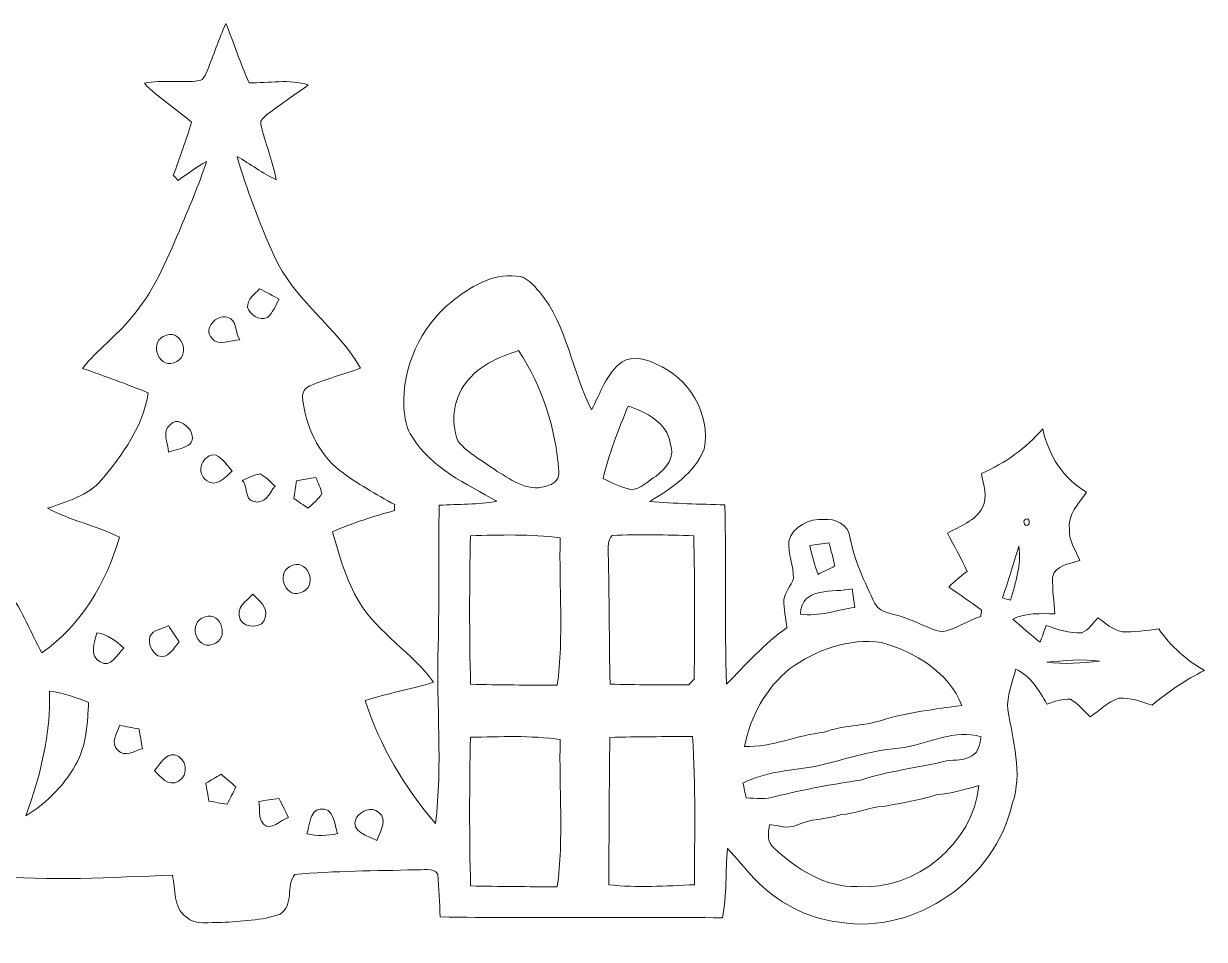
# Model space of a CAD drawing. Header units: centimetres. Extents: x -16.1 to 16, y -6.3 to 6.2.
# Drawn here: x -0.08 to 16.04, y -6.32 to 6.18 of the extents above; entities that cross this region are included whole.
import ezdxf

# ---------------------------------------------------------------- set-up
doc = ezdxf.new("R2010")
doc.units = ezdxf.units.CM
doc.header["$MEASUREMENT"] = 0
doc.layers.add('Layer 1', color=7, linetype='Continuous')

msp = doc.modelspace()

# ---------------------------------------------------------------- linework, layer by layer
at = {"layer": 'Layer 1', "color": 253, "lineweight": 9}
for points, knots in [([(2.68399, 6.1762), (2.79477, 5.90915), (2.88014, 5.63187), (3.00185, 5.36905), (3.00185, 5.36905), (3.26925, 5.3627), (3.54795, 5.42408), (3.80865, 5.33906), (3.80865, 5.33906), (3.62097, 5.19971), (3.42306, 5.07412), (3.23927, 4.93019), (3.23927, 4.93019), (3.20716, 4.89527), (3.14648, 4.86069), (3.16024, 4.80566), (3.16024, 4.80566), (3.2181, 4.54849), (3.32111, 4.3026), (3.37156, 4.04295), (3.37156, 4.04295), (3.18247, 4.13185), (3.01596, 4.26027), (2.83533, 4.36398), (2.83533, 4.36398), (2.96763, 3.90184), (3.14507, 3.45346), (3.33734, 3.01355), (3.33734, 3.01355), (3.60757, 2.40995), (4.19459, 2.0353), (4.52338, 1.47297), (4.52338, 1.47297), (4.29337, 1.38936), (4.05489, 1.32939), (3.83052, 1.23096), (3.83052, 1.23096), (3.7642, 1.20803), (3.72222, 1.13924), (3.73068, 1.0701), (3.73068, 1.0701), (3.77408, 0.69086), (3.93671, 0.31268), (4.24257, 0.07209), (4.24257, 0.07209), (4.47716, -0.10254), (4.73187, -0.24894), (4.98798, -0.3897), (4.98798, -0.3897), (4.98728, -0.41016), (4.98622, -0.45143), (4.98552, -0.4719), (4.98552, -0.4719), (4.6973, -0.55092), (4.40943, -0.637), (4.13744, -0.76153), (4.13744, -0.76153), (4.2341, -1.08785), (4.32406, -1.42334), (4.50115, -1.71755), (4.50115, -1.71755), (4.76538, -2.14759), (5.22717, -2.40688), (5.51856, -2.81328), (5.51856, -2.81328), (5.21165, -2.9103), (4.89273, -2.96286), (4.58652, -3.06375), (4.58652, -3.06375), (4.78267, -3.68429), (5.12133, -4.25297), (5.54537, -4.74439), (5.54537, -4.74439), (5.6445, -3.9397), (5.55419, -3.12972), (5.58277, -2.32257), (5.58277, -2.32257), (5.59758, -1.68157), (5.58065, -1.04022), (5.59688, -0.39922), (5.59688, -0.39922), (5.85864, -0.38158), (6.12463, -0.39182), (6.38393, -0.34348), (6.38393, -0.34348), (5.96271, -0.10642), (5.49316, 0.1049), (5.22964, 0.53105), (5.22964, 0.53105), (5.1418, 0.64782), (5.12486, 0.79705), (5.11428, 0.93816), (5.11428, 0.93816), (5.08888, 1.4839), (5.33512, 2.03247), (5.75986, 2.37573), (5.75986, 2.37573), (6.01316, 2.57505), (6.30667, 2.77049), (6.64922, 2.72709), (6.64922, 2.72709), (6.78927, 2.73168), (6.87993, 2.60433), (6.96672, 2.51296), (6.96672, 2.51296), (7.34454, 2.04694), (7.41086, 1.4257), (7.67474, 0.90253), (7.67474, 0.90253), (7.79821, 1.13042), (7.87335, 1.401), (8.09278, 1.55905), (8.09278, 1.55905), (8.23777, 1.64795), (8.41557, 1.60103), (8.55633, 1.52906), (8.55633, 1.52906), (8.99942, 1.34808), (9.30916, 0.85032), (9.2125, 0.36948), (9.2125, 0.36948), (9.08091, 0.0354), (8.76341, -0.16568), (8.47202, -0.34666), (8.47202, -0.34666), (8.81139, -0.37665), (9.15288, -0.38229), (9.49402, -0.39287), (9.49402, -0.39287), (9.51942, -1.2092), (9.48943, -2.02623), (9.51765, -2.84256), (9.51765, -2.84256), (9.77941, -2.57092), (10.03553, -2.29152), (10.34174, -2.06786), (10.34174, -2.06786), (10.32869, -1.94086), (10.298, -1.81563), (10.30152, -1.68757), (10.30152, -1.68757), (10.31458, -1.57997), (10.39924, -1.49954), (10.43064, -1.39794), (10.43064, -1.39794), (10.43664, -1.22543), (10.35197, -1.05998), (10.36926, -0.88747), (10.36926, -0.88747), (10.42253, -0.68568), (10.64972, -0.57738), (10.84727, -0.59255), (10.84727, -0.59255), (11.00214, -0.57596), (11.17923, -0.66134), (11.20358, -0.82855), (11.20358, -0.82855), (11.25896, -1.15205), (11.40572, -1.44486), (11.5426, -1.73943), (11.5426, -1.73943), (11.62867, -1.88865), (11.83646, -1.87489), (11.9744, -1.94474), (11.9744, -1.94474), (12.14373, -1.99202), (12.29401, -2.0975), (12.46793, -2.12783), (12.46793, -2.12783), (12.65102, -2.08515), (12.81013, -1.97297), (12.98934, -1.91546), (12.98934, -1.91546), (12.99216, -1.89394), (12.9978, -1.85126), (13.00098, -1.82974), (13.00098, -1.82974), (12.85246, -1.72285), (12.70359, -1.61772), (12.5533, -1.51471), (12.5533, -1.51471), (12.63056, -1.43745), (12.71452, -1.3676), (12.80131, -1.30128), (12.80131, -1.30128), (12.71982, -1.12312), (12.62774, -0.95167), (12.53355, -0.78058), (12.53355, -0.78058), (12.70253, -0.68215), (12.91631, -0.61371), (13.01192, -0.42956), (13.01192, -0.42956), (13.08776, -0.28175), (13.02356, -0.11735), (12.99886, 0.03434), (12.99886, 0.03434), (13.31848, 0.1758), (13.6067, 0.3783), (13.83565, 0.64429), (13.83565, 0.64429), (13.91256, 0.28764), (14.11223, -0.03198), (14.43255, -0.22036), (14.43255, -0.22036), (14.3246, -0.37594), (14.16938, -0.52552), (14.19866, -0.73542), (14.19866, -0.73542), (14.19548, -0.88747), (14.28474, -1.01764), (14.34365, -1.15205), (14.34365, -1.15205), (14.21912, -1.19721), (13.99511, -1.21097), (13.96935, -1.38277), (13.96935, -1.38277), (13.96759, -1.54893), (13.98735, -1.71473), (14.00181, -1.88089), (14.00181, -1.88089), (13.80743, -1.87701), (13.6074, -1.86396), (13.42749, -1.95109), (13.42749, -1.95109), (13.54814, -2.0601), (13.67161, -2.16699), (13.79861, -2.2693), (13.79861, -2.2693), (13.82648, -2.19275), (13.85364, -2.11619), (13.88116, -2.03964), (13.88116, -2.03964), (14.0385, -2.0922), (14.20007, -2.15112), (14.36905, -2.14089), (14.36905, -2.14089), (14.46395, -2.09997), (14.52004, -2.00577), (14.58848, -1.93275), (14.58848, -1.93275), (14.69043, -2.00754), (14.78886, -2.10173), (14.91797, -2.12501), (14.91797, -2.12501), (15.08448, -2.12925), (15.25276, -2.10914), (15.41821, -2.08515), (15.41821, -2.08515), (15.58084, -2.32045), (15.79427, -2.51095), (16.04192, -2.65418), (16.04192, -2.65418), (15.7844, -2.78083), (15.54839, -2.94452), (15.3272, -3.12655), (15.3272, -3.12655), (15.18044, -3.08069), (15.02769, -3.01578), (14.87211, -3.03341), (14.87211, -3.03341), (14.72324, -3.08033), (14.61176, -3.19887), (14.48476, -3.28495), (14.48476, -3.28495), (14.39798, -3.20169), (14.31966, -3.10609), (14.21348, -3.04717), (14.21348, -3.04717), (14.09988, -3.04047), (13.99546, -3.07575), (13.89139, -3.11279), (13.89139, -3.11279), (13.78732, -2.92582), (13.66985, -2.72897), (13.4677, -2.63654), (13.4677, -2.63654), (13.42255, -2.81857), (13.33823, -2.99778), (13.3594, -3.1904), (13.3594, -3.1904), (13.42502, -3.61197), (13.56825, -4.05083), (13.41867, -4.47381), (13.41867, -4.47381), (13.18442, -5.49968), (12.10986, -6.26098), (11.06211, -6.09059), (11.06211, -6.09059), (10.6162, -6.03908), (10.20345, -5.81789), (9.89724, -5.49333), (9.89724, -5.49333), (9.76918, -5.36104), (9.65876, -5.21464), (9.53176, -5.082), (9.53176, -5.082), (9.50319, -5.39667), (9.5233, -5.71735), (9.46403, -6.0292), (9.46403, -6.0292), (8.17957, -6.01827), (6.89475, -6.03696), (5.60993, -6.01862), (5.60993, -6.01862), (5.59829, -5.82353), (5.59688, -5.62774), (5.57465, -5.43442), (5.57465, -5.43442), (5.51715, -5.32682), (5.3577, -5.39138), (5.27268, -5.37374), (5.27268, -5.37374), (4.72234, -5.39173), (4.1706, -5.38574), (3.62238, -5.43971), (3.62238, -5.43971), (3.50209, -5.59141), (3.61427, -5.85775), (3.42624, -5.9777), (3.42624, -5.9777), (3.17189, -6.07083), (2.89248, -6.07436), (2.62473, -6.09411), (2.62473, -6.09411), (2.46492, -6.08), (2.26842, -6.14633), (2.1393, -6.01862), (2.1393, -6.01862), (1.95762, -5.88633), (2.00031, -5.64009), (1.95233, -5.44783), (1.95233, -5.44783), (1.11872, -5.47428), (0.28228, -5.53814), (-0.54992, -5.44747), (-0.54992, -5.44747), (-0.78487, -5.41043), (-0.95879, -5.60305), (-1.138, -5.71876), (-1.138, -5.71876), (-1.57368, -6.01474), (-2.11802, -6.07295), (-2.6306, -6.06095), (-2.6306, -6.06095), (-3.08569, -6.06448), (-3.52842, -5.89233), (-3.90202, -5.64044), (-3.90202, -5.64044), (-4.32112, -5.37903), (-4.70388, -5.02873), (-4.91943, -4.57682), (-4.91943, -4.57682), (-5.22528, -4.0346), (-5.2267, -3.38443), (-5.16849, -2.78153), (-5.16849, -2.78153), (-5.15649, -2.67076), (-5.20235, -2.56634), (-5.23305, -2.46297), (-5.23305, -2.46297), (-5.26338, -2.46297), (-5.32406, -2.46368), (-5.3544, -2.46368), (-5.3544, -2.46368), (-5.41402, -2.71274), (-5.43907, -2.96815), (-5.42707, -3.22427), (-5.42707, -3.22427), (-5.55619, -3.30117), (-5.72764, -3.35727), (-5.77597, -3.51566), (-5.77597, -3.51566), (-5.849, -3.73368), (-5.85182, -3.96792), (-5.89662, -4.19194), (-5.89662, -4.19194), (-6.18484, -4.09069), (-6.5288, -3.97004), (-6.81455, -4.1362), (-6.81455, -4.1362), (-6.99588, -4.23145), (-7.06925, -4.43712), (-7.12499, -4.62056), (-7.12499, -4.62056), (-7.40228, -4.57294), (-7.67744, -4.51085), (-7.95402, -4.4604), (-7.95402, -4.4604), (-7.95861, -5.00192), (-7.95261, -5.54378), (-7.96813, -6.08565), (-7.96813, -6.08565), (-9.38806, -6.11246), (-10.80835, -6.08247), (-12.22792, -6.10646), (-12.22792, -6.10646), (-12.25191, -5.78826), (-12.23251, -5.46864), (-12.25085, -5.15043), (-12.25085, -5.15043), (-12.55142, -5.49792), (-12.83964, -5.89162), (-13.28696, -6.0599), (-13.28696, -6.0599), (-14.01898, -6.32413), (-14.89351, -6.12904), (-15.43538, -5.56671), (-15.43538, -5.56671), (-15.9208, -5.09611), (-16.11201, -4.37609), (-16.01923, -3.7171), (-16.01923, -3.7171), (-15.92574, -3.14807), (-15.51617, -2.69898), (-15.08613, -2.34585), (-15.08613, -2.34585), (-15.17432, -2.1049), (-15.13375, -1.84949), (-15.14081, -1.59973), (-15.14081, -1.59973), (-15.1461, -1.43921), (-15.25582, -1.26988), (-15.15739, -1.12101), (-15.15739, -1.12101), (-15.06073, -0.93403), (-14.80708, -0.90123), (-14.62787, -0.97884), (-14.62787, -0.97884), (-14.51181, -1.16828), (-14.50934, -1.42193), (-14.34353, -1.58138), (-14.34353, -1.58138), (-14.22288, -1.6985), (-14.18231, -1.86643), (-14.13645, -2.022), (-14.13645, -2.022), (-13.77838, -2.0915), (-13.41326, -2.14583), (-13.076, -2.29117), (-13.076, -2.29117), (-12.74933, -2.45027), (-12.54507, -2.76107), (-12.28578, -3.00343), (-12.28578, -3.00343), (-12.2445, -2.8468), (-12.31859, -2.64218), (-12.21417, -2.50778), (-12.21417, -2.50778), (-11.71604, -2.36631), (-11.17382, -2.57057), (-10.67394, -2.42558), (-10.67394, -2.42558), (-10.9671, -2.1617), (-11.41865, -2.18675), (-11.70722, -1.90982), (-11.70722, -1.90982), (-11.90055, -1.77788), (-11.96017, -1.50624), (-11.87867, -1.29422), (-11.87867, -1.29422), (-11.73015, -0.9933), (-11.42359, -0.71461), (-11.06728, -0.74001), (-11.06728, -0.74001), (-10.55258, -0.91251), (-10.42241, -1.49742), (-10.15253, -1.9077), (-10.15253, -1.9077), (-10.12643, -1.90347), (-10.07457, -1.89465), (-10.04846, -1.89042), (-10.04846, -1.89042), (-9.86078, -1.47308), (-9.64242, -1.06668), (-9.36795, -0.69979), (-9.36795, -0.69979), (-9.24977, -0.55021), (-9.12242, -0.37241), (-8.92204, -0.33396), (-8.92204, -0.33396), (-8.36571, -0.24047), (-7.75576, -0.58196), (-7.56032, -1.11219), (-7.56032, -1.11219), (-7.45025, -1.35596), (-7.5508, -1.63112), (-7.7233, -1.81457), (-7.7233, -1.81457), (-8.06691, -2.12537), (-8.52764, -2.24284), (-8.93051, -2.4531), (-8.93051, -2.4531), (-8.61266, -2.49261), (-8.29233, -2.46862), (-7.97307, -2.47144), (-7.97307, -2.47144), (-7.96778, -2.57198), (-7.96108, -2.6757), (-7.95543, -2.77765), (-7.95543, -2.77765), (-7.92439, -2.78118), (-7.86159, -2.78823), (-7.83055, -2.79212), (-7.83055, -2.79212), (-7.67956, -2.54799), (-7.61288, -2.26859), (-7.54903, -1.99272), (-7.54903, -1.99272), (-7.37441, -2.07668), (-7.2206, -2.26789), (-7.01563, -2.24108), (-7.01563, -2.24108), (-6.77433, -2.09855), (-6.65933, -1.82586), (-6.50728, -1.60078), (-6.50728, -1.60078), (-6.3002, -1.8375), (-6.01339, -1.96097), (-5.71212, -2.0287), (-5.71212, -2.0287), (-5.83383, -1.8128), (-5.81478, -1.56268), (-5.79079, -1.32562), (-5.79079, -1.32562), (-5.9252, -1.38488), (-6.05396, -1.45509), (-6.18449, -1.52282), (-6.18449, -1.52282), (-6.28468, -1.33902), (-6.32242, -1.09808), (-6.51151, -0.98201), (-6.51151, -0.98201), (-6.67626, -0.85466), (-6.87064, -0.98272), (-7.04773, -1.01129), (-7.04773, -1.01129), (-7.10277, -0.78163), (-7.11758, -0.52728), (-7.28163, -0.34207), (-7.28163, -0.34207), (-7.43791, -0.21825), (-7.62911, -0.1484), (-7.80797, -0.06408), (-7.80797, -0.06408), (-7.7988, 0.12395), (-7.79033, 0.31268), (-7.79245, 0.50071), (-7.79245, 0.50071), (-7.77693, 0.77059), (-7.90005, 1.01824), (-7.93991, 1.28035), (-7.93991, 1.28035), (-7.63687, 1.20592), (-7.33384, 1.12689), (-7.02269, 1.09267), (-7.02269, 1.09267), (-6.91721, 1.05634), (-6.76869, 1.09056), (-6.67908, 1.0066), (-6.67908, 1.0066), (-6.55138, 0.82103), (-6.50269, 0.5501), (-6.26563, 0.46826), (-6.26563, 0.46826), (-6.07689, 0.42875), (-5.88145, 0.43086), (-5.68919, 0.41499), (-5.68919, 0.41499), (-5.65426, 0.20861), (-5.68002, -0.02598), (-5.56219, -0.21084), (-5.56219, -0.21084), (-5.46165, -0.31103), (-5.30113, -0.31173), (-5.17731, -0.37171), (-5.17731, -0.37171), (-5.21893, -0.61477), (-5.28596, -0.85748), (-5.25986, -1.10654), (-5.25986, -1.10654), (-5.22528, -1.19262), (-5.15508, -1.25683), (-5.09229, -1.32315), (-5.09229, -1.32315), (-4.98187, -1.21732), (-4.8965, -1.07162), (-4.7508, -1.01129), (-4.7508, -1.01129), (-4.55712, -0.94991), (-4.38532, -1.1136), (-4.19694, -1.10055), (-4.19694, -1.10055), (-3.97081, -1.01094), (-3.77502, -0.85713), (-3.54712, -0.76964), (-3.54712, -0.76964), (-3.23738, -0.61865), (-2.88884, -0.58408), (-2.57098, -0.45531), (-2.57098, -0.45531), (-2.52618, -0.2948), (-2.50995, -0.1237), (-2.43446, 0.02658), (-2.43446, 0.02658), (-2.36955, 0.13418), (-2.2369, 0.16487), (-2.13072, 0.21567), (-2.13072, 0.21567), (-2.07851, 0.50248), (-2.07427, 0.86831), (-1.79135, 1.03623), (-1.79135, 1.03623), (-1.49325, 1.13183), (-1.0932, 1.03623), (-0.94503, 0.73919), (-0.94503, 0.73919), (-0.86742, 0.4993), (-1.02617, 0.26612), (-1.03922, 0.02658), (-1.03922, 0.02658), (-1.04063, -0.10218), (-0.98172, -0.21931), (-0.9662, -0.3449), (-0.9662, -0.3449), (-0.97572, -0.52622), (-1.0237, -0.70332), (-1.05087, -0.88218), (-1.05087, -0.88218), (-0.77746, -1.09949), (-0.4843, -1.30304), (-0.26876, -1.58209), (-0.26876, -1.58209), (-0.09837, -1.84526), (0.02193, -2.13701), (0.17116, -2.41217), (0.17116, -2.41217), (0.70738, -2.0407), (1.05169, -1.45227), (1.23055, -0.83526), (1.23055, -0.83526), (0.91411, -0.67615), (0.56062, -0.6063), (0.24771, -0.43944), (0.24771, -0.43944), (0.51124, -0.34842), (0.79804, -0.27011), (0.98748, -0.05033), (0.98748, -0.05033), (1.27676, 0.29363), (1.55158, 0.68134), (1.62354, 1.13571), (1.62354, 1.13571), (1.32721, 1.2553), (1.0277, 1.36467), (0.72678, 1.47015), (0.72678, 1.47015), (0.9254, 1.72168), (1.18786, 1.91182), (1.39106, 2.15912), (1.39106, 2.15912), (1.68775, 2.50237), (1.86767, 2.9243), (2.04405, 3.33705), (2.04405, 3.33705), (2.17211, 3.6556), (2.31534, 3.96852), (2.4187, 4.29625), (2.4187, 4.29625), (2.28465, 4.21687), (2.15835, 4.12515), (2.03135, 4.03555), (2.03135, 4.03555), (2.00878, 4.05883), (1.9869, 4.08176), (1.96468, 4.10434), (1.96468, 4.10434), (2.05323, 4.34564), (2.14213, 4.58658), (2.21374, 4.83318), (2.21374, 4.83318), (2.0056, 5.01697), (1.75936, 5.15703), (1.57027, 5.36199), (1.57027, 5.36199), (1.81651, 5.41561), (2.0684, 5.36305), (2.31605, 5.39762), (2.31605, 5.39762), (2.38343, 5.40468), (2.40142, 5.48052), (2.42788, 5.53097), (2.42788, 5.53097), (2.51466, 5.74546), (2.58557, 5.9663), (2.68399, 6.1762), (2.68399, 6.1762), (2.68399, 6.1762), (2.68399, 6.1762), (2.68399, 6.1762)], [0, 0, 0, 0, 0.00568182, 0.00568182, 0.00568182, 0.00568182, 0.01136364, 0.01136364, 0.01136364, 0.01136364, 0.01704545, 0.01704545, 0.01704545, 0.01704545, 0.02272727, 0.02272727, 0.02272727, 0.02272727, 0.02840909, 0.02840909, 0.02840909, 0.02840909, 0.03409091, 0.03409091, 0.03409091, 0.03409091, 0.03977273, 0.03977273, 0.03977273, 0.03977273, 0.04545455, 0.04545455, 0.04545455, 0.04545455, 0.05113636, 0.05113636, 0.05113636, 0.05113636, 0.05681818, 0.05681818, 0.05681818, 0.05681818, 0.0625, 0.0625, 0.0625, 0.0625, 0.06818182, 0.06818182, 0.06818182, 0.06818182, 0.07386364, 0.07386364, 0.07386364, 0.07386364, 0.07954545, 0.07954545, 0.07954545, 0.07954545, 0.08522727, 0.08522727, 0.08522727, 0.08522727, 0.09090909, 0.09090909, 0.09090909, 0.09090909, 0.09659091, 0.09659091, 0.09659091, 0.09659091, 0.10227273, 0.10227273, 0.10227273, 0.10227273, 0.10795455, 0.10795455, 0.10795455, 0.10795455, 0.11363636, 0.11363636, 0.11363636, 0.11363636, 0.11931818, 0.11931818, 0.11931818, 0.11931818, 0.125, 0.125, 0.125, 0.125, 0.13068182, 0.13068182, 0.13068182, 0.13068182, 0.13636364, 0.13636364, 0.13636364, 0.13636364, 0.14204545, 0.14204545, 0.14204545, 0.14204545, 0.14772727, 0.14772727, 0.14772727, 0.14772727, 0.15340909, 0.15340909, 0.15340909, 0.15340909, 0.15909091, 0.15909091, 0.15909091, 0.15909091, 0.16477273, 0.16477273, 0.16477273, 0.16477273, 0.17045455, 0.17045455, 0.17045455, 0.17045455, 0.17613636, 0.17613636, 0.17613636, 0.17613636, 0.18181818, 0.18181818, 0.18181818, 0.18181818, 0.1875, 0.1875, 0.1875, 0.1875, 0.19318182, 0.19318182, 0.19318182, 0.19318182, 0.19886364, 0.19886364, 0.19886364, 0.19886364, 0.20454545, 0.20454545, 0.20454545, 0.20454545, 0.21022727, 0.21022727, 0.21022727, 0.21022727, 0.21590909, 0.21590909, 0.21590909, 0.21590909, 0.22159091, 0.22159091, 0.22159091, 0.22159091, 0.22727273, 0.22727273, 0.22727273, 0.22727273, 0.23295455, 0.23295455, 0.23295455, 0.23295455, 0.23863636, 0.23863636, 0.23863636, 0.23863636, 0.24431818, 0.24431818, 0.24431818, 0.24431818, 0.25, 0.25, 0.25, 0.25, 0.25568182, 0.25568182, 0.25568182, 0.25568182, 0.26136364, 0.26136364, 0.26136364, 0.26136364, 0.26704545, 0.26704545, 0.26704545, 0.26704545, 0.27272727, 0.27272727, 0.27272727, 0.27272727, 0.27840909, 0.27840909, 0.27840909, 0.27840909, 0.28409091, 0.28409091, 0.28409091, 0.28409091, 0.28977273, 0.28977273, 0.28977273, 0.28977273, 0.29545455, 0.29545455, 0.29545455, 0.29545455, 0.30113636, 0.30113636, 0.30113636, 0.30113636, 0.30681818, 0.30681818, 0.30681818, 0.30681818, 0.3125, 0.3125, 0.3125, 0.3125, 0.31818182, 0.31818182, 0.31818182, 0.31818182, 0.32386364, 0.32386364, 0.32386364, 0.32386364, 0.32954545, 0.32954545, 0.32954545, 0.32954545, 0.33522727, 0.33522727, 0.33522727, 0.33522727, 0.34090909, 0.34090909, 0.34090909, 0.34090909, 0.34659091, 0.34659091, 0.34659091, 0.34659091, 0.35227273, 0.35227273, 0.35227273, 0.35227273, 0.35795455, 0.35795455, 0.35795455, 0.35795455, 0.36363636, 0.36363636, 0.36363636, 0.36363636, 0.36931818, 0.36931818, 0.36931818, 0.36931818, 0.375, 0.375, 0.375, 0.375, 0.38068182, 0.38068182, 0.38068182, 0.38068182, 0.38636364, 0.38636364, 0.38636364, 0.38636364, 0.39204545, 0.39204545, 0.39204545, 0.39204545, 0.39772727, 0.39772727, 0.39772727, 0.39772727, 0.40340909, 0.40340909, 0.40340909, 0.40340909, 0.40909091, 0.40909091, 0.40909091, 0.40909091, 0.41477273, 0.41477273, 0.41477273, 0.41477273, 0.42045455, 0.42045455, 0.42045455, 0.42045455, 0.42613636, 0.42613636, 0.42613636, 0.42613636, 0.43181818, 0.43181818, 0.43181818, 0.43181818, 0.4375, 0.4375, 0.4375, 0.4375, 0.44318182, 0.44318182, 0.44318182, 0.44318182, 0.44886364, 0.44886364, 0.44886364, 0.44886364, 0.45454545, 0.45454545, 0.45454545, 0.45454545, 0.46022727, 0.46022727, 0.46022727, 0.46022727, 0.46590909, 0.46590909, 0.46590909, 0.46590909, 0.47159091, 0.47159091, 0.47159091, 0.47159091, 0.47727273, 0.47727273, 0.47727273, 0.47727273, 0.48295455, 0.48295455, 0.48295455, 0.48295455, 0.48863636, 0.48863636, 0.48863636, 0.48863636, 0.49431818, 0.49431818, 0.49431818, 0.49431818, 0.5, 0.5, 0.5, 0.5, 0.50568182, 0.50568182, 0.50568182, 0.50568182, 0.51136364, 0.51136364, 0.51136364, 0.51136364, 0.51704545, 0.51704545, 0.51704545, 0.51704545, 0.52272727, 0.52272727, 0.52272727, 0.52272727, 0.52840909, 0.52840909, 0.52840909, 0.52840909, 0.53409091, 0.53409091, 0.53409091, 0.53409091, 0.53977273, 0.53977273, 0.53977273, 0.53977273, 0.54545455, 0.54545455, 0.54545455, 0.54545455, 0.55113636, 0.55113636, 0.55113636, 0.55113636, 0.55681818, 0.55681818, 0.55681818, 0.55681818, 0.5625, 0.5625, 0.5625, 0.5625, 0.56818182, 0.56818182, 0.56818182, 0.56818182, 0.57386364, 0.57386364, 0.57386364, 0.57386364, 0.57954545, 0.57954545, 0.57954545, 0.57954545, 0.58522727, 0.58522727, 0.58522727, 0.58522727, 0.59090909, 0.59090909, 0.59090909, 0.59090909, 0.59659091, 0.59659091, 0.59659091, 0.59659091, 0.60227273, 0.60227273, 0.60227273, 0.60227273, 0.60795455, 0.60795455, 0.60795455, 0.60795455, 0.61363636, 0.61363636, 0.61363636, 0.61363636, 0.61931818, 0.61931818, 0.61931818, 0.61931818, 0.625, 0.625, 0.625, 0.625, 0.63068182, 0.63068182, 0.63068182, 0.63068182, 0.63636364, 0.63636364, 0.63636364, 0.63636364, 0.64204545, 0.64204545, 0.64204545, 0.64204545, 0.64772727, 0.64772727, 0.64772727, 0.64772727, 0.65340909, 0.65340909, 0.65340909, 0.65340909, 0.65909091, 0.65909091, 0.65909091, 0.65909091, 0.66477273, 0.66477273, 0.66477273, 0.66477273, 0.67045455, 0.67045455, 0.67045455, 0.67045455, 0.67613636, 0.67613636, 0.67613636, 0.67613636, 0.68181818, 0.68181818, 0.68181818, 0.68181818, 0.6875, 0.6875, 0.6875, 0.6875, 0.69318182, 0.69318182, 0.69318182, 0.69318182, 0.69886364, 0.69886364, 0.69886364, 0.69886364, 0.70454545, 0.70454545, 0.70454545, 0.70454545, 0.71022727, 0.71022727, 0.71022727, 0.71022727, 0.71590909, 0.71590909, 0.71590909, 0.71590909, 0.72159091, 0.72159091, 0.72159091, 0.72159091, 0.72727273, 0.72727273, 0.72727273, 0.72727273, 0.73295455, 0.73295455, 0.73295455, 0.73295455, 0.73863636, 0.73863636, 0.73863636, 0.73863636, 0.74431818, 0.74431818, 0.74431818, 0.74431818, 0.75, 0.75, 0.75, 0.75, 0.75568182, 0.75568182, 0.75568182, 0.75568182, 0.76136364, 0.76136364, 0.76136364, 0.76136364, 0.76704545, 0.76704545, 0.76704545, 0.76704545, 0.77272727, 0.77272727, 0.77272727, 0.77272727, 0.77840909, 0.77840909, 0.77840909, 0.77840909, 0.78409091, 0.78409091, 0.78409091, 0.78409091, 0.78977273, 0.78977273, 0.78977273, 0.78977273, 0.79545455, 0.79545455, 0.79545455, 0.79545455, 0.80113636, 0.80113636, 0.80113636, 0.80113636, 0.80681818, 0.80681818, 0.80681818, 0.80681818, 0.8125, 0.8125, 0.8125, 0.8125, 0.81818182, 0.81818182, 0.81818182, 0.81818182, 0.82386364, 0.82386364, 0.82386364, 0.82386364, 0.82954545, 0.82954545, 0.82954545, 0.82954545, 0.83522727, 0.83522727, 0.83522727, 0.83522727, 0.84090909, 0.84090909, 0.84090909, 0.84090909, 0.84659091, 0.84659091, 0.84659091, 0.84659091, 0.85227273, 0.85227273, 0.85227273, 0.85227273, 0.85795455, 0.85795455, 0.85795455, 0.85795455, 0.86363636, 0.86363636, 0.86363636, 0.86363636, 0.86931818, 0.86931818, 0.86931818, 0.86931818, 0.875, 0.875, 0.875, 0.875, 0.88068182, 0.88068182, 0.88068182, 0.88068182, 0.88636364, 0.88636364, 0.88636364, 0.88636364, 0.89204545, 0.89204545, 0.89204545, 0.89204545, 0.89772727, 0.89772727, 0.89772727, 0.89772727, 0.90340909, 0.90340909, 0.90340909, 0.90340909, 0.90909091, 0.90909091, 0.90909091, 0.90909091, 0.91477273, 0.91477273, 0.91477273, 0.91477273, 0.92045455, 0.92045455, 0.92045455, 0.92045455, 0.92613636, 0.92613636, 0.92613636, 0.92613636, 0.93181818, 0.93181818, 0.93181818, 0.93181818, 0.9375, 0.9375, 0.9375, 0.9375, 0.94318182, 0.94318182, 0.94318182, 0.94318182, 0.94886364, 0.94886364, 0.94886364, 0.94886364, 0.95454545, 0.95454545, 0.95454545, 0.95454545, 0.96022727, 0.96022727, 0.96022727, 0.96022727, 0.96590909, 0.96590909, 0.96590909, 0.96590909, 0.97159091, 0.97159091, 0.97159091, 0.97159091, 0.97727273, 0.97727273, 0.97727273, 0.97727273, 0.98295455, 0.98295455, 0.98295455, 0.98295455, 0.98863636, 0.98863636, 0.98863636, 0.98863636, 1, 1, 1, 1]), ([(3.14402, 2.55776), (3.08016, 2.48262), (2.96692, 2.41594), (2.98033, 2.30376), (2.98033, 2.30376), (3.01737, 2.2004), (3.13273, 2.11679), (3.25055, 2.163), (3.25055, 2.163), (3.32499, 2.23215), (3.36133, 2.33128), (3.41283, 2.41594), (3.41283, 2.41594), (3.34545, 2.45157), (3.2114, 2.52248), (3.14402, 2.55776), (3.14402, 2.55776), (3.14402, 2.55776), (3.14402, 2.55776), (3.14402, 2.55776)], [0, 0, 0, 0, 0.16666667, 0.16666667, 0.16666667, 0.16666667, 0.33333333, 0.33333333, 0.33333333, 0.33333333, 0.5, 0.5, 0.5, 0.5, 0.66666667, 0.66666667, 0.66666667, 0.66666667, 1, 1, 1, 1]), ([(2.49138, 1.88148), (2.58486, 1.76436), (2.75032, 1.85785), (2.8752, 1.85926), (2.8752, 1.85926), (2.80888, 1.93617), (2.83851, 2.14536), (2.70198, 2.16829), (2.70198, 2.16829), (2.55699, 2.21557), (2.36367, 2.00602), (2.49138, 1.88148), (2.49138, 1.88148), (2.49138, 1.88148), (2.49138, 1.88148), (2.49138, 1.88148)], [0, 0, 0, 0, 0.2, 0.2, 0.2, 0.2, 0.4, 0.4, 0.4, 0.4, 0.6, 0.6, 0.6, 0.6, 1, 1, 1, 1]), ([(1.8271, 1.90547), (1.63025, 1.80176), (1.7763, 1.43169), (2.01407, 1.56469), (2.01407, 1.56469), (2.21057, 1.66841), (2.06452, 2.03847), (1.8271, 1.90547), (1.8271, 1.90547), (1.8271, 1.90547), (1.8271, 1.90547), (1.8271, 1.90547)], [0, 0, 0, 0, 0.25, 0.25, 0.25, 0.25, 0.5, 0.5, 0.5, 0.5, 1, 1, 1, 1]), ([(6.00222, 1.32163), (5.79408, 1.10432), (5.74293, 0.75507), (5.85123, 0.47919), (5.85123, 0.47919), (5.9934, 0.3021), (6.20895, 0.19768), (6.38851, 0.06327), (6.38851, 0.06327), (6.59489, -0.06091), (6.83972, -0.24083), (7.09372, -0.12229), (7.09372, -0.12229), (7.18015, -0.10571), (7.238, -0.02281), (7.22918, 0.06397), (7.22918, 0.06397), (7.18685, 0.64888), (7.0027, 1.22426), (6.67885, 1.71462), (6.67885, 1.71462), (6.43261, 1.62749), (6.17191, 1.53224), (6.00222, 1.32163), (6.00222, 1.32163), (6.00222, 1.32163), (6.00222, 1.32163), (6.00222, 1.32163)], [0, 0, 0, 0, 0.125, 0.125, 0.125, 0.125, 0.25, 0.25, 0.25, 0.25, 0.375, 0.375, 0.375, 0.375, 0.5, 0.5, 0.5, 0.5, 0.625, 0.625, 0.625, 0.625, 0.75, 0.75, 0.75, 0.75, 1, 1, 1, 1]), ([(8.17357, 0.95474), (8.04269, 0.6323), (7.91428, 0.30704), (7.83314, -0.03233), (7.83314, -0.03233), (7.95414, -0.0909), (8.07479, -0.15863), (8.2092, -0.18121), (8.2092, -0.18121), (8.34819, -0.18685), (8.44838, -0.06514), (8.55845, 0.00083), (8.55845, 0.00083), (8.6925, 0.1056), (8.83009, 0.26329), (8.74824, 0.44956), (8.74824, 0.44956), (8.70838, 0.72967), (8.41557, 0.87536), (8.17357, 0.95474), (8.17357, 0.95474), (8.17357, 0.95474), (8.17357, 0.95474), (8.17357, 0.95474)], [0, 0, 0, 0, 0.14285714, 0.14285714, 0.14285714, 0.14285714, 0.28571429, 0.28571429, 0.28571429, 0.28571429, 0.42857143, 0.42857143, 0.42857143, 0.42857143, 0.57142857, 0.57142857, 0.57142857, 0.57142857, 0.71428571, 0.71428571, 0.71428571, 0.71428571, 1, 1, 1, 1]), ([(1.92623, 0.70532), (1.80064, 0.61678), (1.89659, 0.45132), (1.90118, 0.32503), (1.90118, 0.32503), (2.03171, 0.3783), (2.32557, 0.38853), (2.19504, 0.63018), (2.19504, 0.63018), (2.13613, 0.70462), (2.00666, 0.80093), (1.92623, 0.70532), (1.92623, 0.70532), (1.92623, 0.70532), (1.92623, 0.70532), (1.92623, 0.70532)], [0, 0, 0, 0, 0.2, 0.2, 0.2, 0.2, 0.4, 0.4, 0.4, 0.4, 0.6, 0.6, 0.6, 0.6, 1, 1, 1, 1]), ([(2.42047, -0.05844), (2.54535, -0.17168), (2.67976, -0.01046), (2.76937, 0.07032), (2.76937, 0.07032), (2.70093, 0.14652), (2.64025, 0.23507), (2.54923, 0.28622), (2.54923, 0.28622), (2.36861, 0.31692), (2.26031, 0.03893), (2.42047, -0.05844), (2.42047, -0.05844), (2.42047, -0.05844), (2.42047, -0.05844), (2.42047, -0.05844)], [0, 0, 0, 0, 0.2, 0.2, 0.2, 0.2, 0.4, 0.4, 0.4, 0.4, 0.6, 0.6, 0.6, 0.6, 1, 1, 1, 1]), ([(2.9066, -0.05809), (2.97257, -0.10501), (2.94575, -0.33184), (3.05229, -0.34419), (3.05229, -0.34419), (3.21775, -0.3964), (3.2749, -0.23342), (3.35533, -0.13781), (3.35533, -0.13781), (3.29007, -0.07855), (3.23009, -0.01081), (3.15142, 0.03011), (3.15142, 0.03011), (3.06499, 0.016), (2.98632, -0.02528), (2.9066, -0.05809), (2.9066, -0.05809), (2.9066, -0.05809), (2.9066, -0.05809), (2.9066, -0.05809)], [0, 0, 0, 0, 0.16666667, 0.16666667, 0.16666667, 0.16666667, 0.33333333, 0.33333333, 0.33333333, 0.33333333, 0.5, 0.5, 0.5, 0.5, 0.66666667, 0.66666667, 0.66666667, 0.66666667, 1, 1, 1, 1]), ([(3.64849, -0.06479), (3.63614, -0.14522), (3.6245, -0.22601), (3.61321, -0.30715), (3.61321, -0.30715), (3.67636, -0.35054), (3.7395, -0.39428), (3.803, -0.43803), (3.803, -0.43803), (3.87038, -0.37629), (3.94729, -0.31985), (3.99315, -0.23871), (3.99315, -0.23871), (3.97728, -0.1618), (3.94306, -0.09019), (3.91307, -0.01822), (3.91307, -0.01822), (3.82452, -0.03304), (3.73633, -0.04891), (3.64849, -0.06479), (3.64849, -0.06479), (3.64849, -0.06479), (3.64849, -0.06479), (3.64849, -0.06479)], [0, 0, 0, 0, 0.14285714, 0.14285714, 0.14285714, 0.14285714, 0.28571429, 0.28571429, 0.28571429, 0.28571429, 0.42857143, 0.42857143, 0.42857143, 0.42857143, 0.57142857, 0.57142857, 0.57142857, 0.57142857, 0.71428571, 0.71428571, 0.71428571, 0.71428571, 1, 1, 1, 1]), ([(13.60352, -0.5862), (13.55837, -0.60207), (13.57636, -0.68674), (13.62681, -0.67086), (13.62681, -0.67086), (13.67126, -0.65463), (13.65327, -0.56997), (13.60352, -0.5862), (13.60352, -0.5862), (13.60352, -0.5862), (13.60352, -0.5862), (13.60352, -0.5862)], [0, 0, 0, 0, 0.25, 0.25, 0.25, 0.25, 0.5, 0.5, 0.5, 0.5, 1, 1, 1, 1]), ([(6.02198, -0.81374), (6.00751, -1.48966), (6.0061, -2.16629), (6.02409, -2.84256), (6.02409, -2.84256), (6.41815, -2.85209), (6.8122, -2.85279), (7.20625, -2.85526), (7.20625, -2.85526), (7.30115, -2.19063), (7.22707, -1.51294), (7.24858, -0.84408), (7.24858, -0.84408), (6.84254, -0.78728), (6.43014, -0.80492), (6.02198, -0.81374), (6.02198, -0.81374), (6.02198, -0.81374), (6.02198, -0.81374), (6.02198, -0.81374)], [0, 0, 0, 0, 0.16666667, 0.16666667, 0.16666667, 0.16666667, 0.33333333, 0.33333333, 0.33333333, 0.33333333, 0.5, 0.5, 0.5, 0.5, 0.66666667, 0.66666667, 0.66666667, 0.66666667, 1, 1, 1, 1]), ([(7.95626, -0.81162), (7.89417, -0.87512), (7.90299, -0.96825), (7.90334, -1.04939), (7.90334, -1.04939), (7.91922, -1.64629), (7.91428, -2.24319), (7.92909, -2.84045), (7.92909, -2.84045), (8.28681, -2.84997), (8.64488, -2.85138), (9.0033, -2.84821), (9.0033, -2.84821), (9.02764, -2.82245), (9.05234, -2.79705), (9.07738, -2.77165), (9.07738, -2.77165), (9.08409, -2.11902), (9.08832, -1.46602), (9.07068, -0.81374), (9.07068, -0.81374), (8.69921, -0.80386), (8.32738, -0.79045), (7.95626, -0.81162), (7.95626, -0.81162), (7.95626, -0.81162), (7.95626, -0.81162), (7.95626, -0.81162)], [0, 0, 0, 0, 0.125, 0.125, 0.125, 0.125, 0.25, 0.25, 0.25, 0.25, 0.375, 0.375, 0.375, 0.375, 0.5, 0.5, 0.5, 0.5, 0.625, 0.625, 0.625, 0.625, 0.75, 0.75, 0.75, 0.75, 1, 1, 1, 1]), ([(10.65465, -0.94885), (10.68323, -1.0815), (10.72098, -1.21343), (10.7679, -1.34149), (10.7679, -1.34149), (10.84515, -1.3041), (10.92241, -1.266), (10.99897, -1.22719), (10.99897, -1.22719), (10.97357, -1.1203), (10.94499, -1.01482), (10.91536, -0.90934), (10.91536, -0.90934), (10.82822, -0.92204), (10.74108, -0.93509), (10.65465, -0.94885), (10.65465, -0.94885), (10.65465, -0.94885), (10.65465, -0.94885), (10.65465, -0.94885)], [0, 0, 0, 0, 0.16666667, 0.16666667, 0.16666667, 0.16666667, 0.33333333, 0.33333333, 0.33333333, 0.33333333, 0.5, 0.5, 0.5, 0.5, 0.66666667, 0.66666667, 0.66666667, 0.66666667, 1, 1, 1, 1]), ([(13.28638, -1.66287), (13.31319, -1.67063), (13.36646, -1.68616), (13.39292, -1.69392), (13.39292, -1.69392), (13.467, -1.45544), (13.54602, -1.21097), (13.50686, -0.95732), (13.50686, -0.95732), (13.43666, -1.19333), (13.36363, -1.42863), (13.28638, -1.66287), (13.28638, -1.66287), (13.28638, -1.66287), (13.28638, -1.66287), (13.28638, -1.66287)], [0, 0, 0, 0, 0.2, 0.2, 0.2, 0.2, 0.4, 0.4, 0.4, 0.4, 0.6, 0.6, 0.6, 0.6, 1, 1, 1, 1]), ([(3.55571, -1.23425), (3.35886, -1.33797), (3.50491, -1.70803), (3.74268, -1.57503), (3.74268, -1.57503), (3.93918, -1.47132), (3.79313, -1.10125), (3.55571, -1.23425), (3.55571, -1.23425), (3.55571, -1.23425), (3.55571, -1.23425), (3.55571, -1.23425)], [0, 0, 0, 0, 0.25, 0.25, 0.25, 0.25, 0.5, 0.5, 0.5, 0.5, 1, 1, 1, 1]), ([(2.87837, -1.95709), (2.94293, -2.08903), (3.19905, -2.0795), (3.22127, -1.93134), (3.22127, -1.93134), (3.26184, -1.78105), (3.13343, -1.70133), (3.04982, -1.61137), (3.04982, -1.61137), (2.96128, -1.70732), (2.81135, -1.79517), (2.87837, -1.95709), (2.87837, -1.95709), (2.87837, -1.95709), (2.87837, -1.95709), (2.87837, -1.95709)], [0, 0, 0, 0, 0.2, 0.2, 0.2, 0.2, 0.4, 0.4, 0.4, 0.4, 0.6, 0.6, 0.6, 0.6, 1, 1, 1, 1]), ([(10.52624, -1.88618), (10.77848, -1.92146), (11.02331, -1.82692), (11.27096, -1.7927), (11.27096, -1.7927), (11.25826, -1.70768), (11.24556, -1.62266), (11.23321, -1.53799), (11.23321, -1.53799), (10.98309, -1.59867), (10.53859, -1.5006), (10.52624, -1.88618), (10.52624, -1.88618), (10.52624, -1.88618), (10.52624, -1.88618), (10.52624, -1.88618)], [0, 0, 0, 0, 0.2, 0.2, 0.2, 0.2, 0.4, 0.4, 0.4, 0.4, 0.6, 0.6, 0.6, 0.6, 1, 1, 1, 1]), ([(2.35626, -1.9398), (2.15941, -2.04352), (2.30546, -2.41358), (2.54323, -2.28059), (2.54323, -2.28059), (2.73973, -2.17687), (2.59368, -1.80681), (2.35626, -1.9398), (2.35626, -1.9398), (2.35626, -1.9398), (2.35626, -1.9398), (2.35626, -1.9398)], [0, 0, 0, 0, 0.25, 0.25, 0.25, 0.25, 0.5, 0.5, 0.5, 0.5, 1, 1, 1, 1]), ([(1.64683, -2.19133), (1.61543, -2.29082), (1.6754, -2.39771), (1.75478, -2.45592), (1.75478, -2.45592), (1.89271, -2.50107), (1.97174, -2.35079), (2.04582, -2.26401), (2.04582, -2.26401), (1.99713, -2.18992), (1.9488, -2.11584), (1.90047, -2.04176), (1.90047, -2.04176), (1.82286, -2.08938), (1.6874, -2.09079), (1.64683, -2.19133), (1.64683, -2.19133), (1.64683, -2.19133), (1.64683, -2.19133), (1.64683, -2.19133)], [0, 0, 0, 0, 0.16666667, 0.16666667, 0.16666667, 0.16666667, 0.33333333, 0.33333333, 0.33333333, 0.33333333, 0.5, 0.5, 0.5, 0.5, 0.66666667, 0.66666667, 0.66666667, 0.66666667, 1, 1, 1, 1]), ([(0.92116, -2.13771), (0.89082, -2.26436), (0.81568, -2.45627), (0.96667, -2.53635), (0.96667, -2.53635), (1.10955, -2.63513), (1.20056, -2.42946), (1.28911, -2.34832), (1.28911, -2.34832), (1.18751, -2.24707), (1.0651, -2.16593), (0.92116, -2.13771), (0.92116, -2.13771), (0.92116, -2.13771), (0.92116, -2.13771), (0.92116, -2.13771)], [0, 0, 0, 0, 0.2, 0.2, 0.2, 0.2, 0.4, 0.4, 0.4, 0.4, 0.6, 0.6, 0.6, 0.6, 1, 1, 1, 1]), ([(10.37984, -2.63301), (10.05423, -2.89618), (9.8408, -3.28142), (9.76565, -3.69099), (9.76565, -3.69099), (10.1396, -3.70652), (10.48356, -3.53118), (10.85009, -3.49767), (10.85009, -3.49767), (11.10198, -3.39995), (11.37679, -3.41618), (11.63361, -3.33433), (11.63361, -3.33433), (11.99027, -3.22286), (12.3628, -3.18229), (12.73181, -3.13149), (12.73181, -3.13149), (12.55824, -2.6757), (12.08129, -2.39877), (11.63467, -2.27106), (11.63467, -2.27106), (11.1877, -2.20756), (10.7372, -2.37019), (10.37984, -2.63301), (10.37984, -2.63301), (10.37984, -2.63301), (10.37984, -2.63301), (10.37984, -2.63301)], [0, 0, 0, 0, 0.125, 0.125, 0.125, 0.125, 0.25, 0.25, 0.25, 0.25, 0.375, 0.375, 0.375, 0.375, 0.5, 0.5, 0.5, 0.5, 0.625, 0.625, 0.625, 0.625, 0.75, 0.75, 0.75, 0.75, 1, 1, 1, 1]), ([(13.88927, -2.54058), (14.12846, -2.57516), (14.37082, -2.54764), (14.61106, -2.52647), (14.61106, -2.52647), (14.37152, -2.4919), (14.12775, -2.51871), (13.88927, -2.54058), (13.88927, -2.54058), (13.88927, -2.54058), (13.88927, -2.54058), (13.88927, -2.54058)], [0, 0, 0, 0, 0.25, 0.25, 0.25, 0.25, 0.5, 0.5, 0.5, 0.5, 1, 1, 1, 1]), ([(0.27487, -2.93428), (0.29322, -3.52166), (0.1507, -4.08928), (-0.04827, -4.63679), (-0.04827, -4.63679), (0.25053, -4.45723), (0.50277, -4.19652), (0.66187, -3.88573), (0.66187, -3.88573), (0.78182, -3.63878), (0.79557, -3.35727), (0.80933, -3.08845), (0.80933, -3.08845), (0.63682, -3.01895), (0.45938, -2.95933), (0.27487, -2.93428), (0.27487, -2.93428), (0.27487, -2.93428), (0.27487, -2.93428), (0.27487, -2.93428)], [0, 0, 0, 0, 0.16666667, 0.16666667, 0.16666667, 0.16666667, 0.33333333, 0.33333333, 0.33333333, 0.33333333, 0.5, 0.5, 0.5, 0.5, 0.66666667, 0.66666667, 0.66666667, 0.66666667, 1, 1, 1, 1]), ([(1.23161, -3.40454), (1.19421, -3.50896), (1.1039, -3.64513), (1.20656, -3.74144), (1.20656, -3.74144), (1.30287, -3.84375), (1.43869, -3.75379), (1.54346, -3.71639), (1.54346, -3.71639), (1.52794, -3.62749), (1.51207, -3.5393), (1.4969, -3.4511), (1.4969, -3.4511), (1.408, -3.43523), (1.3198, -3.41935), (1.23161, -3.40454), (1.23161, -3.40454), (1.23161, -3.40454), (1.23161, -3.40454), (1.23161, -3.40454)], [0, 0, 0, 0, 0.16666667, 0.16666667, 0.16666667, 0.16666667, 0.33333333, 0.33333333, 0.33333333, 0.33333333, 0.5, 0.5, 0.5, 0.5, 0.66666667, 0.66666667, 0.66666667, 0.66666667, 1, 1, 1, 1]), ([(6.02198, -3.5654), (6.00751, -4.24133), (6.0061, -4.91795), (6.02409, -5.59423), (6.02409, -5.59423), (6.41815, -5.60375), (6.8122, -5.60446), (7.20625, -5.60693), (7.20625, -5.60693), (7.30115, -4.9423), (7.22707, -4.26461), (7.24858, -3.59574), (7.24858, -3.59574), (6.84254, -3.53895), (6.43014, -3.55658), (6.02198, -3.5654), (6.02198, -3.5654), (6.02198, -3.5654), (6.02198, -3.5654), (6.02198, -3.5654)], [0, 0, 0, 0, 0.16666667, 0.16666667, 0.16666667, 0.16666667, 0.33333333, 0.33333333, 0.33333333, 0.33333333, 0.5, 0.5, 0.5, 0.5, 0.66666667, 0.66666667, 0.66666667, 0.66666667, 1, 1, 1, 1]), ([(11.94194, -3.70652), (11.53801, -3.73333), (11.15313, -3.86033), (10.76296, -3.95699), (10.76296, -3.95699), (10.41935, -4.01237), (10.05881, -4.03142), (9.74237, -4.19017), (9.74237, -4.19017), (9.75648, -4.25791), (9.77165, -4.32599), (9.78823, -4.39373), (9.78823, -4.39373), (9.91947, -4.39302), (10.05528, -4.41948), (10.18299, -4.37538), (10.18299, -4.37538), (10.56717, -4.27731), (10.95557, -4.20817), (11.34822, -4.1496), (11.34822, -4.1496), (11.73027, -4.02331), (12.13279, -3.98274), (12.52297, -3.88855), (12.52297, -3.88855), (12.63797, -3.86773), (12.76638, -3.89031), (12.86728, -3.81835), (12.86728, -3.81835), (12.96782, -3.77248), (12.9717, -3.65113), (12.99322, -3.55835), (12.99322, -3.55835), (12.6355, -3.45498), (12.28802, -3.64019), (11.94194, -3.70652), (11.94194, -3.70652), (11.94194, -3.70652), (11.94194, -3.70652), (11.94194, -3.70652)], [0, 0, 0, 0, 0.09090909, 0.09090909, 0.09090909, 0.09090909, 0.18181818, 0.18181818, 0.18181818, 0.18181818, 0.27272727, 0.27272727, 0.27272727, 0.27272727, 0.36363636, 0.36363636, 0.36363636, 0.36363636, 0.45454545, 0.45454545, 0.45454545, 0.45454545, 0.54545455, 0.54545455, 0.54545455, 0.54545455, 0.63636364, 0.63636364, 0.63636364, 0.63636364, 0.72727273, 0.72727273, 0.72727273, 0.72727273, 0.81818182, 0.81818182, 0.81818182, 0.81818182, 1, 1, 1, 1]), ([(7.92557, -3.56787), (7.91428, -4.2378), (7.91675, -4.90772), (7.90934, -5.578), (7.90934, -5.578), (8.2981, -5.62245), (8.69074, -5.59564), (9.08056, -5.57835), (9.08056, -5.57835), (9.08021, -4.9042), (9.09855, -4.22933), (9.05551, -3.55623), (9.05551, -3.55623), (8.67839, -3.55553), (8.30163, -3.55694), (7.92557, -3.56787), (7.92557, -3.56787), (7.92557, -3.56787), (7.92557, -3.56787), (7.92557, -3.56787)], [0, 0, 0, 0, 0.16666667, 0.16666667, 0.16666667, 0.16666667, 0.33333333, 0.33333333, 0.33333333, 0.33333333, 0.5, 0.5, 0.5, 0.5, 0.66666667, 0.66666667, 0.66666667, 0.66666667, 1, 1, 1, 1]), ([(1.70821, -4.02084), (1.79499, -4.10304), (1.89448, -4.24732), (2.03594, -4.16618), (2.03594, -4.16618), (2.18587, -4.08505), (2.14848, -3.84657), (1.98655, -3.80494), (1.98655, -3.80494), (1.85214, -3.78765), (1.78582, -3.93794), (1.70821, -4.02084), (1.70821, -4.02084), (1.70821, -4.02084), (1.70821, -4.02084), (1.70821, -4.02084)], [0, 0, 0, 0, 0.2, 0.2, 0.2, 0.2, 0.4, 0.4, 0.4, 0.4, 0.6, 0.6, 0.6, 0.6, 1, 1, 1, 1]), ([(2.4113, -4.19158), (2.42364, -4.27343), (2.43634, -4.35563), (2.44975, -4.43853), (2.44975, -4.43853), (2.533, -4.45158), (2.61697, -4.46499), (2.70128, -4.47875), (2.70128, -4.47875), (2.7422, -4.40043), (2.78136, -4.32141), (2.81875, -4.24168), (2.81875, -4.24168), (2.76866, -4.19899), (2.66812, -4.11362), (2.61767, -4.07093), (2.61767, -4.07093), (2.54853, -4.11045), (2.47974, -4.15066), (2.4113, -4.19158), (2.4113, -4.19158), (2.4113, -4.19158), (2.4113, -4.19158), (2.4113, -4.19158)], [0, 0, 0, 0, 0.14285714, 0.14285714, 0.14285714, 0.14285714, 0.28571429, 0.28571429, 0.28571429, 0.28571429, 0.42857143, 0.42857143, 0.42857143, 0.42857143, 0.57142857, 0.57142857, 0.57142857, 0.57142857, 0.71428571, 0.71428571, 0.71428571, 0.71428571, 1, 1, 1, 1]), ([(12.38221, -4.35104), (12.15643, -4.42618), (11.92042, -4.45758), (11.68865, -4.50556), (11.68865, -4.50556), (11.47522, -4.50873), (11.28225, -4.61527), (11.06952, -4.62444), (11.06952, -4.62444), (10.87443, -4.69006), (10.66171, -4.6763), (10.47403, -4.7652), (10.47403, -4.7652), (10.35691, -4.82235), (10.2285, -4.77014), (10.10855, -4.75638), (10.10855, -4.75638), (10.08351, -4.86786), (10.06587, -4.9998), (10.16817, -5.07988), (10.16817, -5.07988), (10.47544, -5.36563), (10.86808, -5.61857), (11.30447, -5.6027), (11.30447, -5.6027), (12.09399, -5.65843), (12.89056, -5.02097), (12.96041, -4.22369), (12.96041, -4.22369), (12.77062, -4.28084), (12.57976, -4.33375), (12.38221, -4.35104), (12.38221, -4.35104), (12.38221, -4.35104), (12.38221, -4.35104), (12.38221, -4.35104)], [0, 0, 0, 0, 0.1, 0.1, 0.1, 0.1, 0.2, 0.2, 0.2, 0.2, 0.3, 0.3, 0.3, 0.3, 0.4, 0.4, 0.4, 0.4, 0.5, 0.5, 0.5, 0.5, 0.6, 0.6, 0.6, 0.6, 0.7, 0.7, 0.7, 0.7, 0.8, 0.8, 0.8, 0.8, 1, 1, 1, 1]), ([(3.13414, -4.441), (3.15107, -4.5433), (3.11932, -4.66925), (3.19658, -4.74933), (3.19658, -4.74933), (3.29818, -4.85904), (3.42871, -4.68442), (3.53701, -4.66184), (3.53701, -4.66184), (3.49609, -4.57258), (3.4527, -4.48474), (3.40754, -4.39831), (3.40754, -4.39831), (3.31617, -4.41207), (3.2248, -4.42653), (3.13414, -4.441), (3.13414, -4.441), (3.13414, -4.441), (3.13414, -4.441), (3.13414, -4.441)], [0, 0, 0, 0, 0.16666667, 0.16666667, 0.16666667, 0.16666667, 0.33333333, 0.33333333, 0.33333333, 0.33333333, 0.5, 0.5, 0.5, 0.5, 0.66666667, 0.66666667, 0.66666667, 0.66666667, 1, 1, 1, 1]), ([(3.78783, -4.88338), (3.92683, -4.91266), (4.07006, -4.91337), (4.2087, -4.87985), (4.2087, -4.87985), (4.17166, -4.76802), (4.15225, -4.50908), (3.97022, -4.54577), (3.97022, -4.54577), (3.81429, -4.56694), (3.83264, -4.78319), (3.78783, -4.88338), (3.78783, -4.88338), (3.78783, -4.88338), (3.78783, -4.88338), (3.78783, -4.88338)], [0, 0, 0, 0, 0.2, 0.2, 0.2, 0.2, 0.4, 0.4, 0.4, 0.4, 0.6, 0.6, 0.6, 0.6, 1, 1, 1, 1]), ([(4.46552, -4.66043), (4.36921, -4.86892), (4.63521, -4.90913), (4.74598, -4.97581), (4.74598, -4.97581), (4.78408, -4.85692), (4.89979, -4.69041), (4.7675, -4.58987), (4.7675, -4.58987), (4.66978, -4.50344), (4.53255, -4.57047), (4.46552, -4.66043), (4.46552, -4.66043), (4.46552, -4.66043), (4.46552, -4.66043), (4.46552, -4.66043)], [0, 0, 0, 0, 0.2, 0.2, 0.2, 0.2, 0.4, 0.4, 0.4, 0.4, 0.6, 0.6, 0.6, 0.6, 1, 1, 1, 1])]:
    msp.add_open_spline(points, degree=3, knots=knots, dxfattribs=at)

doc.saveas('drawing.dxf')
